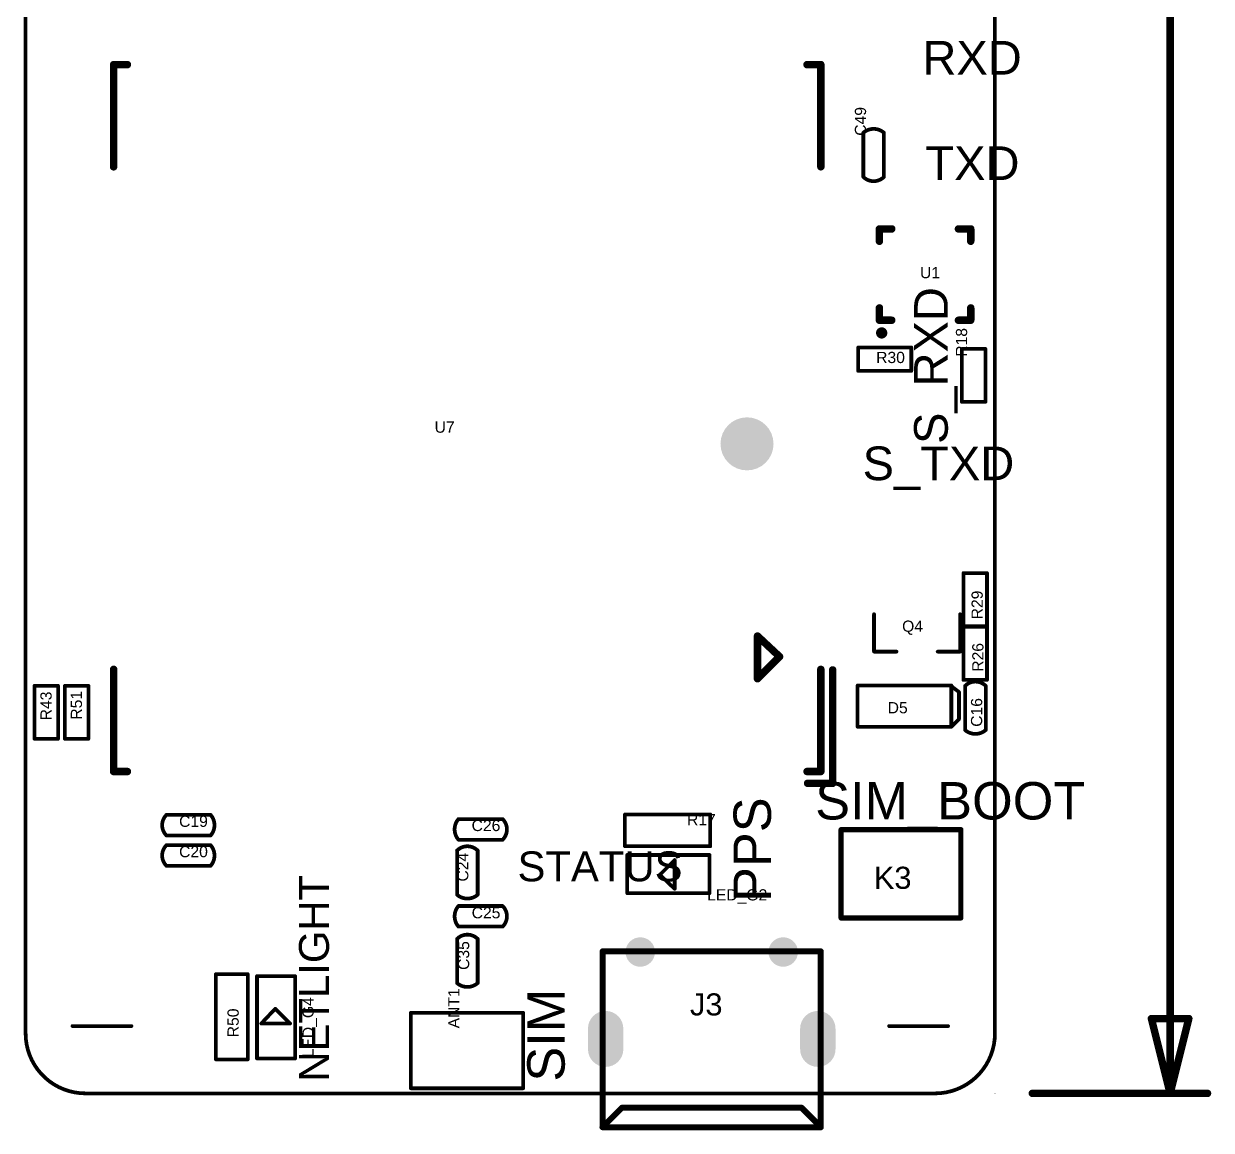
# Model space of a CAD drawing. Header units: millimetres. Extents: x 6 to 51, y 8 to 120.
# Drawn here: x 9.04 to 49.34, y 7.75 to 45.32 of the extents above; entities that cross this region are included whole.
import ezdxf

# ---------------------------------------------------------------- set-up
doc = ezdxf.new("R2010")
doc.units = ezdxf.units.MM
for name, color, linetype in [('KeepOutLayer', 6, 'Continuous'), ('MultiLayer', 9, 'Continuous'), ('PadHoleLayer', 156, 'Continuous'), ('TopOverlay', 2, 'Continuous')]:
    doc.layers.add(name, color=color, linetype=linetype)
doc.layers.get('0').off()
doc.styles.add('Arial', font='arial.ttf', dxfattribs={"height": 0.2})

# ---------------------------------------------------------------- blocks, each defined once
blk = doc.blocks.new('A7670C_LGA_3')
at = {"layer": 'TopOverlay', "const_width": 0.254}
for points in [[(-12.4, 12.4), (-12.4, 8.55)], [(-11.549, 12.4), (-12.4, 12.4)], [(-11.531, 12), (-12, 12)], [(-12, 12), (-12, 8.531)], [(12, 12), (11.531, 12)], [(12, 12), (12, 8.531)], [(-9.85, 8.85), (-10.051, 8.649)], [(-9.85, 8.85), (-9.85, 7.4)], [(-10.051, 8.649), (-10.599, 8.1)], [(-9.85, 7.4), (-10.599, 8.1)], [(-12, -8.531), (-12, -12)], [(12, -8.531), (12, -12)], [(-11.531, -12), (-12, -12)], [(12, -12), (11.531, -12)]]:
    blk.add_lwpolyline(points, dxfattribs=at)
at = {"layer": 'TopOverlay', "const_width": 0.127}
for points in [[(-12.464, 12.4, 1), (-12.337, 12.4, 1)], [(-12.464, 12.4, 1), (-12.337, 12.4, 1)], [(-11.613, 12.4, 1), (-11.486, 12.4, 1)], [(-12.063, 12, 1), (-11.936, 12, 1)], [(-12.063, 12, 1), (-11.936, 12, 1)], [(-11.595, 12, 1), (-11.468, 12, 1)], [(11.468, 12, 1), (11.595, 12, 1)], [(11.936, 12, 1), (12.063, 12, 1)], [(11.936, 12, 1), (12.063, 12, 1)], [(-9.913, 8.85, 1), (-9.786, 8.85, 1)], [(-9.913, 8.85, 1), (-9.786, 8.85, 1)], [(-12.464, 8.55, 1), (-12.337, 8.55, 1)], [(-12.063, 8.531, 1), (-11.936, 8.531, 1)], [(-10.114, 8.649, 1), (-9.987, 8.649, 1)], [(-10.114, 8.649, 1), (-9.987, 8.649, 1)], [(11.936, 8.531, 1), (12.063, 8.531, 1)], [(-10.663, 8.1, 1), (-10.536, 8.1, 1)], [(-10.663, 8.1, 1), (-10.536, 8.1, 1)], [(-9.913, 7.4, 1), (-9.786, 7.4, 1)], [(-9.913, 7.4, 1), (-9.786, 7.4, 1)], [(-12.063, -8.531, 1), (-11.936, -8.531, 1)], [(11.936, -8.531, 1), (12.063, -8.531, 1)], [(-12.063, -12, 1), (-11.936, -12, 1)], [(-12.063, -12, 1), (-11.936, -12, 1)], [(-11.595, -12, 1), (-11.468, -12, 1)], [(11.468, -12, 1), (11.595, -12, 1)], [(11.936, -12, 1), (12.063, -12, 1)], [(11.936, -12, 1), (12.063, -12, 1)]]:
    blk.add_lwpolyline(points, format="xyb", close=True, dxfattribs=at)
blk = doc.blocks.new('WQFN_20_L3_0_W3_0_P0_40_BL_EP_16')
at = {"layer": 'TopOverlay', "const_width": 0.254}
for points in [[(-1.55, 1.55), (-1.131, 1.55)], [(-1.55, 1.131), (-1.55, 1.55)], [(1.131, 1.55), (1.55, 1.55)], [(1.55, 1.131), (1.55, 1.55)], [(-1.55, -1.55), (-1.55, -1.131)], [(1.55, -1.55), (1.55, -1.131)], [(-1.55, -1.55), (-1.131, -1.55)], [(1.131, -1.55), (1.55, -1.55)]]:
    blk.add_lwpolyline(points, dxfattribs=at)
at = {"layer": 'TopOverlay'}
for points, const_width in [([(-1.614, 1.55, 1), (-1.487, 1.55, 1)], 0.127), ([(-1.614, 1.55, 1), (-1.487, 1.55, 1)], 0.127), ([(-1.195, 1.55, 1), (-1.068, 1.55, 1)], 0.127), ([(1.068, 1.55, 1), (1.195, 1.55, 1)], 0.127), ([(1.486, 1.55, 1), (1.613, 1.55, 1)], 0.127), ([(1.486, 1.55, 1), (1.613, 1.55, 1)], 0.127), ([(-1.614, 1.131, 1), (-1.487, 1.131, 1)], 0.127), ([(1.486, 1.131, 1), (1.613, 1.131, 1)], 0.127), ([(-1.614, -1.131, 1), (-1.487, -1.131, 1)], 0.127), ([(1.486, -1.131, 1), (1.613, -1.131, 1)], 0.127), ([(-1.614, -1.55, 1), (-1.487, -1.55, 1)], 0.127), ([(-1.614, -1.55, 1), (-1.487, -1.55, 1)], 0.127), ([(-1.195, -1.55, 1), (-1.068, -1.55, 1)], 0.127), ([(1.068, -1.55, 1), (1.195, -1.55, 1)], 0.127), ([(1.486, -1.55, 1), (1.613, -1.55, 1)], 0.127), ([(1.486, -1.55, 1), (1.613, -1.55, 1)], 0.127), ([(-1.382, -1.981, 1), (-1.565, -1.981, 1)], 0.2), ([(-1.615, -1.981, 1), (-1.515, -1.981, 1)], 0.1), ([(-1.432, -1.981, 1), (-1.332, -1.981, 1)], 0.1)]:
    blk.add_lwpolyline(points, format="xyb", close=True, dxfattribs=dict(at, const_width=const_width))
blk = doc.blocks.new('R0402_60')
at = {"layer": 'TopOverlay', "const_width": 0.127}
for points in [[(-0.898, -0.392), (-0.898, 0.408)], [(0.902, 0.408), (-0.898, 0.408)], [(0.902, -0.392), (0.902, 0.408)], [(0.902, -0.392), (-0.898, -0.392)]]:
    blk.add_lwpolyline(points, dxfattribs=at)
at = {"layer": 'TopOverlay', "const_width": 0.0635}
for points in [[(-0.93, 0.408, 1), (-0.867, 0.408, 1)], [(-0.93, 0.408, 1), (-0.867, 0.408, 1)], [(0.87, 0.408, 1), (0.933, 0.408, 1)], [(0.87, 0.408, 1), (0.933, 0.408, 1)], [(-0.93, -0.392, 1), (-0.867, -0.392, 1)], [(-0.93, -0.392, 1), (-0.867, -0.392, 1)], [(0.87, -0.392, 1), (0.933, -0.392, 1)], [(0.87, -0.392, 1), (0.933, -0.392, 1)]]:
    blk.add_lwpolyline(points, format="xyb", close=True, dxfattribs=at)
blk = doc.blocks.new('R0603_61')
at = {"layer": 'TopOverlay', "const_width": 0.127}
for points in [[(-1.435, -0.54), (-1.435, 0.54)], [(1.46, 0.54), (-1.435, 0.54)], [(1.46, -0.54), (1.46, 0.54)], [(1.46, -0.54), (-1.435, -0.54)]]:
    blk.add_lwpolyline(points, dxfattribs=at)
at = {"layer": 'TopOverlay', "const_width": 0.0635}
for points in [[(-1.467, 0.54, 1), (-1.403, 0.54, 1)], [(-1.467, 0.54, 1), (-1.403, 0.54, 1)], [(1.429, 0.54, 1), (1.492, 0.54, 1)], [(1.429, 0.54, 1), (1.492, 0.54, 1)], [(-1.467, -0.54, 1), (-1.403, -0.54, 1)], [(-1.467, -0.54, 1), (-1.403, -0.54, 1)], [(1.429, -0.54, 1), (1.492, -0.54, 1)], [(1.429, -0.54, 1), (1.492, -0.54, 1)]]:
    blk.add_lwpolyline(points, format="xyb", close=True, dxfattribs=at)
blk = doc.blocks.new('R0402_69')
at = {"layer": 'TopOverlay', "const_width": 0.127}
for points in [[(-0.898, -0.392), (-0.898, 0.408)], [(0.902, 0.408), (-0.898, 0.408)], [(0.902, -0.392), (0.902, 0.408)], [(0.902, -0.392), (-0.898, -0.392)]]:
    blk.add_lwpolyline(points, dxfattribs=at)
at = {"layer": 'TopOverlay', "const_width": 0.0635}
for points in [[(-0.93, 0.408, 1), (-0.867, 0.408, 1)], [(-0.93, 0.408, 1), (-0.867, 0.408, 1)], [(0.87, 0.408, 1), (0.933, 0.408, 1)], [(0.87, 0.408, 1), (0.933, 0.408, 1)], [(-0.93, -0.392, 1), (-0.867, -0.392, 1)], [(-0.93, -0.392, 1), (-0.867, -0.392, 1)], [(0.87, -0.392, 1), (0.933, -0.392, 1)], [(0.87, -0.392, 1), (0.933, -0.392, 1)]]:
    blk.add_lwpolyline(points, format="xyb", close=True, dxfattribs=at)
blk = doc.blocks.new('R0402_81')
at = {"layer": 'TopOverlay', "const_width": 0.127}
for points in [[(-0.898, -0.392), (-0.898, 0.408)], [(-0.898, 0.408), (0.902, 0.408)], [(0.902, -0.392), (0.902, 0.408)], [(-0.898, -0.392), (0.902, -0.392)]]:
    blk.add_lwpolyline(points, dxfattribs=at)
at = {"layer": 'TopOverlay', "const_width": 0.0635}
for points in [[(-0.93, 0.408, 1), (-0.867, 0.408, 1)], [(-0.93, 0.408, 1), (-0.867, 0.408, 1)], [(0.87, 0.408, 1), (0.933, 0.408, 1)], [(0.87, 0.408, 1), (0.933, 0.408, 1)], [(-0.93, -0.392, 1), (-0.867, -0.392, 1)], [(-0.93, -0.392, 1), (-0.867, -0.392, 1)], [(0.87, -0.392, 1), (0.933, -0.392, 1)], [(0.87, -0.392, 1), (0.933, -0.392, 1)]]:
    blk.add_lwpolyline(points, format="xyb", close=True, dxfattribs=at)
blk = doc.blocks.new('R0402_83')
at = {"layer": 'TopOverlay', "const_width": 0.127}
for points in [[(-0.898, 0.408), (-0.898, -0.392)], [(-0.898, 0.408), (0.902, 0.408)], [(0.902, 0.408), (0.902, -0.392)], [(-0.898, -0.392), (0.902, -0.392)]]:
    blk.add_lwpolyline(points, dxfattribs=at)
at = {"layer": 'TopOverlay', "const_width": 0.0635}
for points in [[(-0.93, 0.408, 1), (-0.867, 0.408, 1)], [(-0.93, 0.408, 1), (-0.867, 0.408, 1)], [(0.87, 0.408, 1), (0.933, 0.408, 1)], [(0.87, 0.408, 1), (0.933, 0.408, 1)], [(-0.93, -0.392, 1), (-0.867, -0.392, 1)], [(-0.93, -0.392, 1), (-0.867, -0.392, 1)], [(0.87, -0.392, 1), (0.933, -0.392, 1)], [(0.87, -0.392, 1), (0.933, -0.392, 1)]]:
    blk.add_lwpolyline(points, format="xyb", close=True, dxfattribs=at)
blk = doc.blocks.new('R0402_84')
at = {"layer": 'TopOverlay', "const_width": 0.127}
for points in [[(-0.898, 0.408), (-0.898, -0.392)], [(-0.898, 0.408), (0.902, 0.408)], [(0.902, 0.408), (0.902, -0.392)], [(-0.898, -0.392), (0.902, -0.392)]]:
    blk.add_lwpolyline(points, dxfattribs=at)
at = {"layer": 'TopOverlay', "const_width": 0.0635}
for points in [[(-0.93, 0.408, 1), (-0.867, 0.408, 1)], [(-0.93, 0.408, 1), (-0.867, 0.408, 1)], [(0.87, 0.408, 1), (0.933, 0.408, 1)], [(0.87, 0.408, 1), (0.933, 0.408, 1)], [(-0.93, -0.392, 1), (-0.867, -0.392, 1)], [(-0.93, -0.392, 1), (-0.867, -0.392, 1)], [(0.87, -0.392, 1), (0.933, -0.392, 1)], [(0.87, -0.392, 1), (0.933, -0.392, 1)]]:
    blk.add_lwpolyline(points, format="xyb", close=True, dxfattribs=at)
blk = doc.blocks.new('R0402_87')
at = {"layer": 'TopOverlay', "const_width": 0.127}
for points in [[(-0.898, 0.408), (-0.898, -0.392)], [(-0.898, 0.408), (0.902, 0.408)], [(0.902, 0.408), (0.902, -0.392)], [(-0.898, -0.392), (0.902, -0.392)]]:
    blk.add_lwpolyline(points, dxfattribs=at)
at = {"layer": 'TopOverlay', "const_width": 0.0635}
for points in [[(-0.93, 0.408, 1), (-0.867, 0.408, 1)], [(-0.93, 0.408, 1), (-0.867, 0.408, 1)], [(0.87, 0.408, 1), (0.933, 0.408, 1)], [(0.87, 0.408, 1), (0.933, 0.408, 1)], [(-0.93, -0.392, 1), (-0.867, -0.392, 1)], [(-0.93, -0.392, 1), (-0.867, -0.392, 1)], [(0.87, -0.392, 1), (0.933, -0.392, 1)], [(0.87, -0.392, 1), (0.933, -0.392, 1)]]:
    blk.add_lwpolyline(points, format="xyb", close=True, dxfattribs=at)
blk = doc.blocks.new('R0603_88')
at = {"layer": 'TopOverlay', "const_width": 0.127}
for points in [[(-1.435, -0.54), (-1.435, 0.54)], [(-1.435, 0.54), (1.46, 0.54)], [(1.46, -0.54), (1.46, 0.54)], [(-1.435, -0.54), (1.46, -0.54)]]:
    blk.add_lwpolyline(points, dxfattribs=at)
at = {"layer": 'TopOverlay', "const_width": 0.0635}
for points in [[(-1.467, 0.54, 1), (-1.403, 0.54, 1)], [(-1.467, 0.54, 1), (-1.403, 0.54, 1)], [(1.429, 0.54, 1), (1.492, 0.54, 1)], [(1.429, 0.54, 1), (1.492, 0.54, 1)], [(-1.467, -0.54, 1), (-1.403, -0.54, 1)], [(-1.467, -0.54, 1), (-1.403, -0.54, 1)], [(1.429, -0.54, 1), (1.492, -0.54, 1)], [(1.429, -0.54, 1), (1.492, -0.54, 1)]]:
    blk.add_lwpolyline(points, format="xyb", close=True, dxfattribs=at)
blk = doc.blocks.new('SOT_23_99')
at = {"layer": 'TopOverlay', "const_width": 0.127}
for points in [[(-0.6985, 1.2065), (-1.4605, 1.2065)], [(-1.4605, 1.2065), (-1.4605, -0.0635)], [(1.4605, 1.2065), (0.6985, 1.2065)], [(1.4605, 1.2065), (1.4605, -0.0635)]]:
    blk.add_lwpolyline(points, dxfattribs=at)
at = {"layer": 'TopOverlay', "const_width": 0.0635}
for points in [[(-1.49225, 1.2065, 1), (-1.42875, 1.2065, 1)], [(-1.49225, 1.2065, 1), (-1.42875, 1.2065, 1)], [(-0.73025, 1.2065, 1), (-0.66675, 1.2065, 1)], [(0.66675, 1.2065, 1), (0.73025, 1.2065, 1)], [(1.42875, 1.2065, 1), (1.49225, 1.2065, 1)], [(1.42875, 1.2065, 1), (1.49225, 1.2065, 1)], [(-1.49225, -0.0635, 1), (-1.42875, -0.0635, 1)], [(1.42875, -0.0635, 1), (1.49225, -0.0635, 1)]]:
    blk.add_lwpolyline(points, format="xyb", close=True, dxfattribs=at)
blk = doc.blocks.new('18650_BATTERY_B_100')
at = {"layer": 'MultiLayer'}
h = blk.add_hatch(color=9, dxfattribs=at)
edge = h.paths.add_edge_path()
edge.add_arc((-2.8, -2.8), 0.9, 0, 360)
at = {"layer": 'PadHoleLayer'}
h = blk.add_hatch(color=156, dxfattribs=at)
edge = h.paths.add_edge_path()
edge.add_arc((-2.8, -2.8), 0.9, 0, 360)
blk = doc.blocks.new('LED0603_103')
at = {"layer": 'TopOverlay', "const_width": 0.127}
for points in [[(-1.397, 0.6604), (1.397, 0.6604)], [(-1.397, 0.6604), (-1.397, -0.635)], [(-0.21209, 0.51308), (-0.21209, -0.46482)], [(-0.209804, 0.513334), (0.291465, 0.038735)], [(1.397, 0.6604), (1.397, -0.635)], [(0.291465, 0.038735), (-0.21209, -0.46482)], [(-1.397, -0.635), (1.397, -0.635)]]:
    blk.add_lwpolyline(points, dxfattribs=at)
at = {"layer": 'TopOverlay', "const_width": 0.0635}
for points in [[(-1.42875, 0.6604, 1), (-1.36525, 0.6604, 1)], [(-1.42875, 0.6604, 1), (-1.36525, 0.6604, 1)], [(-0.24384, 0.51308, 1), (-0.18034, 0.51308, 1)], [(-0.241554, 0.513334, 1), (-0.178054, 0.513334, 1)], [(1.36525, 0.6604, 1), (1.42875, 0.6604, 1)], [(1.36525, 0.6604, 1), (1.42875, 0.6604, 1)], [(0.259715, 0.038735, 1), (0.323215, 0.038735, 1)], [(0.259715, 0.038735, 1), (0.323215, 0.038735, 1)], [(-0.24384, -0.46482, 1), (-0.18034, -0.46482, 1)], [(-0.24384, -0.46482, 1), (-0.18034, -0.46482, 1)], [(-1.42875, -0.635, 1), (-1.36525, -0.635, 1)], [(-1.42875, -0.635, 1), (-1.36525, -0.635, 1)], [(1.36525, -0.635, 1), (1.42875, -0.635, 1)], [(1.36525, -0.635, 1), (1.42875, -0.635, 1)]]:
    blk.add_lwpolyline(points, format="xyb", close=True, dxfattribs=at)
blk = doc.blocks.new('LED0603_105')
at = {"layer": 'TopOverlay', "const_width": 0.127}
for points in [[(1.397, 0.6604), (-1.397, 0.6604)], [(-1.397, 0.6604), (-1.397, -0.635)], [(-0.21209, 0.51308), (-0.21209, -0.46482)], [(0.291465, 0.038735), (-0.209804, 0.513334)], [(1.397, 0.6604), (1.397, -0.635)], [(0.291465, 0.038735), (-0.21209, -0.46482)], [(1.397, -0.635), (-1.397, -0.635)]]:
    blk.add_lwpolyline(points, dxfattribs=at)
at = {"layer": 'TopOverlay', "const_width": 0.0635}
for points in [[(-1.42875, 0.6604, 1), (-1.36525, 0.6604, 1)], [(-1.42875, 0.6604, 1), (-1.36525, 0.6604, 1)], [(-0.24384, 0.51308, 1), (-0.18034, 0.51308, 1)], [(-0.241554, 0.513334, 1), (-0.178054, 0.513334, 1)], [(1.36525, 0.6604, 1), (1.42875, 0.6604, 1)], [(1.36525, 0.6604, 1), (1.42875, 0.6604, 1)], [(0.259715, 0.038735, 1), (0.323215, 0.038735, 1)], [(0.259715, 0.038735, 1), (0.323215, 0.038735, 1)], [(-0.24384, -0.46482, 1), (-0.18034, -0.46482, 1)], [(-0.24384, -0.46482, 1), (-0.18034, -0.46482, 1)], [(-1.42875, -0.635, 1), (-1.36525, -0.635, 1)], [(-1.42875, -0.635, 1), (-1.36525, -0.635, 1)], [(1.36525, -0.635, 1), (1.42875, -0.635, 1)], [(1.36525, -0.635, 1), (1.42875, -0.635, 1)]]:
    blk.add_lwpolyline(points, format="xyb", close=True, dxfattribs=at)
blk = doc.blocks.new('TS_018_108')
at = {"layer": 'TopOverlay', "const_width": 0.178}
for points in [[(4.064, 1.5), (0, 1.5)], [(0, 1.5), (0, -1.5)], [(4.064, 1.5), (4.064, -1.5)], [(4.064, -1.5), (0, -1.5)]]:
    blk.add_lwpolyline(points, dxfattribs=at)
at = {"layer": 'TopOverlay', "const_width": 0.0889}
for points in [[(-0.044, 1.5, 1), (0.044, 1.5, 1)], [(-0.044, 1.5, 1), (0.044, 1.5, 1)], [(4.02, 1.5, 1), (4.108, 1.5, 1)], [(4.02, 1.5, 1), (4.108, 1.5, 1)], [(-0.044, -1.5, 1), (0.044, -1.5, 1)], [(-0.044, -1.5, 1), (0.044, -1.5, 1)], [(4.02, -1.5, 1), (4.108, -1.5, 1)], [(4.02, -1.5, 1), (4.108, -1.5, 1)]]:
    blk.add_lwpolyline(points, format="xyb", close=True, dxfattribs=at)
blk = doc.blocks.new('USB_MICRO_DIP_111')
at = {"layer": 'MultiLayer'}
h = blk.add_hatch(color=9, dxfattribs=at)
edge = h.paths.add_edge_path()
edge.add_arc((-2.425, 2.95), 0.5, 0, 360)
h = blk.add_hatch(color=9, dxfattribs=at)
edge = h.paths.add_edge_path()
edge.add_arc((2.425, 2.95), 0.5, 0, 360)
h = blk.add_hatch(color=9, dxfattribs=at)
edge = h.paths.add_edge_path()
edge.add_arc((-3.6, -0.35), 0.6, 180, 360)
edge.add_line((-3, -0.35), (-3, 0.35))
edge.add_arc((-3.6, 0.35), 0.6, 0, 180)
edge.add_line((-4.2, 0.35), (-4.2, -0.35))
h = blk.add_hatch(color=9, dxfattribs=at)
edge = h.paths.add_edge_path()
edge.add_arc((3.6, -0.35), 0.6, 180, 360)
edge.add_line((4.2, -0.35), (4.2, 0.35))
edge.add_arc((3.6, 0.35), 0.6, 0, 180)
edge.add_line((3, 0.35), (3, -0.35))
at = {"layer": 'PadHoleLayer'}
h = blk.add_hatch(color=156, dxfattribs=at)
edge = h.paths.add_edge_path()
edge.add_arc((-2.425, 2.95), 0.35, 0, 360)
h = blk.add_hatch(color=156, dxfattribs=at)
edge = h.paths.add_edge_path()
edge.add_arc((2.425, 2.95), 0.35, 0, 360)
h = blk.add_hatch(color=156, dxfattribs=at)
edge = h.paths.add_edge_path()
edge.add_arc((-3.6, -0.35), 0.25, 180, 360)
edge.add_line((-3.35, -0.35), (-3.35, 0.35))
edge.add_arc((-3.6, 0.35), 0.25, 0, 180)
edge.add_line((-3.85, 0.35), (-3.85, -0.35))
h = blk.add_hatch(color=156, dxfattribs=at)
edge = h.paths.add_edge_path()
edge.add_arc((3.6, -0.35), 0.25, 180, 360)
edge.add_line((3.85, -0.35), (3.85, 0.35))
edge.add_arc((3.6, 0.35), 0.25, 0, 180)
edge.add_line((3.35, 0.35), (3.35, -0.35))
at = {"layer": 'TopOverlay', "const_width": 0.203}
for points in [[(-3.7, 2.972), (3.7, 2.972)], [(-3.7, -3), (-3.7, 2.972)], [(3.7, -3), (3.7, 2.972)], [(-3.708, -2.997), (-3.048, -2.337)], [(-3.048, -2.337), (3.048, -2.337)], [(3.048, -2.337), (3.683, -2.972)], [(-3.708, -2.997), (3.683, -2.997)], [(-3.7, -3), (3.7, -3)], [(3.683, -2.997), (3.683, -2.972)]]:
    blk.add_lwpolyline(points, dxfattribs=at)
at = {"layer": 'TopOverlay', "const_width": 0.102}
for points in [[(-3.751, 2.972, 1), (-3.649, 2.972, 1)], [(-3.751, 2.972, 1), (-3.649, 2.972, 1)], [(3.649, 2.972, 1), (3.751, 2.972, 1)], [(3.649, 2.972, 1), (3.751, 2.972, 1)], [(-3.099, -2.337, 1), (-2.997, -2.337, 1)], [(-3.099, -2.337, 1), (-2.997, -2.337, 1)], [(2.997, -2.337, 1), (3.099, -2.337, 1)], [(2.997, -2.337, 1), (3.099, -2.337, 1)], [(-3.759, -2.997, 1), (-3.658, -2.997, 1)], [(-3.759, -2.997, 1), (-3.658, -2.997, 1)], [(-3.751, -3, 1), (-3.649, -3, 1)], [(-3.751, -3, 1), (-3.649, -3, 1)], [(3.632, -2.972, 1), (3.734, -2.972, 1)], [(3.632, -2.972, 1), (3.734, -2.972, 1)], [(3.632, -2.997, 1), (3.734, -2.997, 1)], [(3.632, -2.997, 1), (3.734, -2.997, 1)], [(3.649, -3, 1), (3.751, -3, 1)], [(3.649, -3, 1), (3.751, -3, 1)]]:
    blk.add_lwpolyline(points, format="xyb", close=True, dxfattribs=at)
blk = doc.blocks.new('SOD323_127')
at = {"layer": 'TopOverlay', "const_width": 0.127}
for points in [[(-1.612, -0.709), (-1.612, 0.691)], [(-1.612, 0.691), (1.538, 0.691)], [(1.538, 0.691), (1.828, 0.471)], [(1.568, -0.699), (1.568, 0.693)], [(1.828, -0.449), (1.828, 0.471)], [(1.568, -0.709), (1.828, -0.449)], [(-1.612, -0.709), (1.568, -0.709)]]:
    blk.add_lwpolyline(points, dxfattribs=at)
at = {"layer": 'TopOverlay', "const_width": 0.0635}
for points in [[(-1.644, 0.691, 1), (-1.58, 0.691, 1)], [(-1.644, 0.691, 1), (-1.58, 0.691, 1)], [(1.506, 0.691, 1), (1.57, 0.691, 1)], [(1.506, 0.691, 1), (1.57, 0.691, 1)], [(1.536, 0.693, 1), (1.6, 0.693, 1)], [(1.796, 0.471, 1), (1.86, 0.471, 1)], [(1.796, 0.471, 1), (1.86, 0.471, 1)], [(1.796, -0.449, 1), (1.86, -0.449, 1)], [(1.796, -0.449, 1), (1.86, -0.449, 1)], [(-1.644, -0.709, 1), (-1.58, -0.709, 1)], [(-1.644, -0.709, 1), (-1.58, -0.709, 1)], [(1.536, -0.699, 1), (1.6, -0.699, 1)], [(1.536, -0.709, 1), (1.6, -0.709, 1)], [(1.536, -0.709, 1), (1.6, -0.709, 1)]]:
    blk.add_lwpolyline(points, format="xyb", close=True, dxfattribs=at)
blk = doc.blocks.new('C0402_136')
at = {"layer": 'TopOverlay', "const_width": 0.127}
for points in [[(-0.745, -0.347, -0.373387), (-0.745, 0.353)], [(0.755, 0.353, -0.414214), (0.755, -0.347)]]:
    blk.add_lwpolyline(points, format="xyb", dxfattribs=at)
for points in [[(-0.745, 0.353), (0.755, 0.353)], [(-0.745, -0.347), (0.755, -0.347)]]:
    blk.add_lwpolyline(points, dxfattribs=at)
at = {"layer": 'TopOverlay', "const_width": 0.0635}
for points in [[(-0.777, 0.353, 1), (-0.714, 0.353, 1)], [(-0.777, 0.353, 1), (-0.714, 0.353, 1)], [(0.723, 0.353, 1), (0.787, 0.353, 1)], [(0.723, 0.353, 1), (0.787, 0.353, 1)], [(-0.777, -0.347, 1), (-0.713, -0.347, 1)], [(-0.777, -0.347, 1), (-0.713, -0.347, 1)], [(0.723, -0.347, 1), (0.787, -0.347, 1)], [(0.723, -0.347, 1), (0.787, -0.347, 1)]]:
    blk.add_lwpolyline(points, format="xyb", close=True, dxfattribs=at)
blk = doc.blocks.new('C0402_151')
at = {"layer": 'TopOverlay', "const_width": 0.127}
for points in [[(-0.745, -0.347, -0.373387), (-0.745, 0.353)], [(0.755, 0.353, -0.414214), (0.755, -0.347)]]:
    blk.add_lwpolyline(points, format="xyb", dxfattribs=at)
for points in [[(0.755, 0.353), (-0.745, 0.353)], [(0.755, -0.347), (-0.745, -0.347)]]:
    blk.add_lwpolyline(points, dxfattribs=at)
at = {"layer": 'TopOverlay', "const_width": 0.0635}
for points in [[(-0.777, 0.353, 1), (-0.714, 0.353, 1)], [(-0.777, 0.353, 1), (-0.714, 0.353, 1)], [(0.723, 0.353, 1), (0.787, 0.353, 1)], [(0.723, 0.353, 1), (0.787, 0.353, 1)], [(-0.777, -0.347, 1), (-0.713, -0.347, 1)], [(-0.777, -0.347, 1), (-0.713, -0.347, 1)], [(0.723, -0.347, 1), (0.787, -0.347, 1)], [(0.723, -0.347, 1), (0.787, -0.347, 1)]]:
    blk.add_lwpolyline(points, format="xyb", close=True, dxfattribs=at)
blk = doc.blocks.new('C0402_161')
at = {"layer": 'TopOverlay', "const_width": 0.127}
for points in [[(-0.745, -0.347, -0.373387), (-0.745, 0.353)], [(0.755, 0.353, -0.414214), (0.755, -0.347)]]:
    blk.add_lwpolyline(points, format="xyb", dxfattribs=at)
for points in [[(-0.745, 0.353), (0.755, 0.353)], [(-0.745, -0.347), (0.755, -0.347)]]:
    blk.add_lwpolyline(points, dxfattribs=at)
at = {"layer": 'TopOverlay', "const_width": 0.0635}
for points in [[(-0.777, 0.353, 1), (-0.714, 0.353, 1)], [(-0.777, 0.353, 1), (-0.714, 0.353, 1)], [(0.723, 0.353, 1), (0.787, 0.353, 1)], [(0.723, 0.353, 1), (0.787, 0.353, 1)], [(-0.777, -0.347, 1), (-0.713, -0.347, 1)], [(-0.777, -0.347, 1), (-0.713, -0.347, 1)], [(0.723, -0.347, 1), (0.787, -0.347, 1)], [(0.723, -0.347, 1), (0.787, -0.347, 1)]]:
    blk.add_lwpolyline(points, format="xyb", close=True, dxfattribs=at)
blk = doc.blocks.new('C0402_162')
at = {"layer": 'TopOverlay', "const_width": 0.127}
for points in [[(-0.745, -0.347, -0.373387), (-0.745, 0.353)], [(0.755, 0.353, -0.414214), (0.755, -0.347)]]:
    blk.add_lwpolyline(points, format="xyb", dxfattribs=at)
for points in [[(-0.745, 0.353), (0.755, 0.353)], [(-0.745, -0.347), (0.755, -0.347)]]:
    blk.add_lwpolyline(points, dxfattribs=at)
at = {"layer": 'TopOverlay', "const_width": 0.0635}
for points in [[(-0.777, 0.353, 1), (-0.714, 0.353, 1)], [(-0.777, 0.353, 1), (-0.714, 0.353, 1)], [(0.723, 0.353, 1), (0.787, 0.353, 1)], [(0.723, 0.353, 1), (0.787, 0.353, 1)], [(-0.777, -0.347, 1), (-0.713, -0.347, 1)], [(-0.777, -0.347, 1), (-0.713, -0.347, 1)], [(0.723, -0.347, 1), (0.787, -0.347, 1)], [(0.723, -0.347, 1), (0.787, -0.347, 1)]]:
    blk.add_lwpolyline(points, format="xyb", close=True, dxfattribs=at)
blk = doc.blocks.new('C0402_163')
at = {"layer": 'TopOverlay', "const_width": 0.127}
for points in [[(-0.745, -0.347, -0.373387), (-0.745, 0.353)], [(0.755, 0.353, -0.414214), (0.755, -0.347)]]:
    blk.add_lwpolyline(points, format="xyb", dxfattribs=at)
for points in [[(0.755, 0.353), (-0.745, 0.353)], [(0.755, -0.347), (-0.745, -0.347)]]:
    blk.add_lwpolyline(points, dxfattribs=at)
at = {"layer": 'TopOverlay', "const_width": 0.0635}
for points in [[(-0.777, 0.353, 1), (-0.714, 0.353, 1)], [(-0.777, 0.353, 1), (-0.714, 0.353, 1)], [(0.723, 0.353, 1), (0.787, 0.353, 1)], [(0.723, 0.353, 1), (0.787, 0.353, 1)], [(-0.777, -0.347, 1), (-0.713, -0.347, 1)], [(-0.777, -0.347, 1), (-0.713, -0.347, 1)], [(0.723, -0.347, 1), (0.787, -0.347, 1)], [(0.723, -0.347, 1), (0.787, -0.347, 1)]]:
    blk.add_lwpolyline(points, format="xyb", close=True, dxfattribs=at)
blk = doc.blocks.new('C0402_167')
at = {"layer": 'TopOverlay', "const_width": 0.127}
for points in [[(-0.745, -0.347, -0.373387), (-0.745, 0.353)], [(0.755, 0.353, -0.414214), (0.755, -0.347)]]:
    blk.add_lwpolyline(points, format="xyb", dxfattribs=at)
for points in [[(0.755, 0.353), (-0.745, 0.353)], [(0.755, -0.347), (-0.745, -0.347)]]:
    blk.add_lwpolyline(points, dxfattribs=at)
at = {"layer": 'TopOverlay', "const_width": 0.0635}
for points in [[(-0.777, 0.353, 1), (-0.714, 0.353, 1)], [(-0.777, 0.353, 1), (-0.714, 0.353, 1)], [(0.723, 0.353, 1), (0.787, 0.353, 1)], [(0.723, 0.353, 1), (0.787, 0.353, 1)], [(-0.777, -0.347, 1), (-0.713, -0.347, 1)], [(-0.777, -0.347, 1), (-0.713, -0.347, 1)], [(0.723, -0.347, 1), (0.787, -0.347, 1)], [(0.723, -0.347, 1), (0.787, -0.347, 1)]]:
    blk.add_lwpolyline(points, format="xyb", close=True, dxfattribs=at)
blk = doc.blocks.new('C0402_169')
at = {"layer": 'TopOverlay', "const_width": 0.127}
for points in [[(-0.745, -0.347, -0.373387), (-0.745, 0.353)], [(0.755, 0.353, -0.414214), (0.755, -0.347)]]:
    blk.add_lwpolyline(points, format="xyb", dxfattribs=at)
for points in [[(0.755, 0.353), (-0.745, 0.353)], [(0.755, -0.347), (-0.745, -0.347)]]:
    blk.add_lwpolyline(points, dxfattribs=at)
at = {"layer": 'TopOverlay', "const_width": 0.0635}
for points in [[(-0.777, 0.353, 1), (-0.714, 0.353, 1)], [(-0.777, 0.353, 1), (-0.714, 0.353, 1)], [(0.723, 0.353, 1), (0.787, 0.353, 1)], [(0.723, 0.353, 1), (0.787, 0.353, 1)], [(-0.777, -0.347, 1), (-0.713, -0.347, 1)], [(-0.777, -0.347, 1), (-0.713, -0.347, 1)], [(0.723, -0.347, 1), (0.787, -0.347, 1)], [(0.723, -0.347, 1), (0.787, -0.347, 1)]]:
    blk.add_lwpolyline(points, format="xyb", close=True, dxfattribs=at)
blk = doc.blocks.new('C0402_172')
at = {"layer": 'TopOverlay', "const_width": 0.127}
for points in [[(-0.745, -0.347, -0.373387), (-0.745, 0.353)], [(0.755, 0.353, -0.414214), (0.755, -0.347)]]:
    blk.add_lwpolyline(points, format="xyb", dxfattribs=at)
for points in [[(0.755, 0.353), (-0.745, 0.353)], [(0.755, -0.347), (-0.745, -0.347)]]:
    blk.add_lwpolyline(points, dxfattribs=at)
at = {"layer": 'TopOverlay', "const_width": 0.0635}
for points in [[(-0.777, 0.353, 1), (-0.714, 0.353, 1)], [(-0.777, 0.353, 1), (-0.714, 0.353, 1)], [(0.723, 0.353, 1), (0.787, 0.353, 1)], [(0.723, 0.353, 1), (0.787, 0.353, 1)], [(-0.777, -0.347, 1), (-0.713, -0.347, 1)], [(-0.777, -0.347, 1), (-0.713, -0.347, 1)], [(0.723, -0.347, 1), (0.787, -0.347, 1)], [(0.723, -0.347, 1), (0.787, -0.347, 1)]]:
    blk.add_lwpolyline(points, format="xyb", close=True, dxfattribs=at)
blk = doc.blocks.new('ANT_JACK_181')
at = {"layer": 'TopOverlay', "const_width": 0.127}
for points in [[(1.8034, 3.2004), (-0.762, 3.2004)], [(-0.762, -0.6096), (-0.762, 3.2004)], [(1.8034, -0.6096), (1.8034, 3.2004)], [(1.8034, -0.6096), (-0.762, -0.6096)]]:
    blk.add_lwpolyline(points, dxfattribs=at)
at = {"layer": 'TopOverlay', "const_width": 0.0635}
for points in [[(-0.79375, 3.2004, 1), (-0.73025, 3.2004, 1)], [(-0.79375, 3.2004, 1), (-0.73025, 3.2004, 1)], [(1.77165, 3.2004, 1), (1.83515, 3.2004, 1)], [(1.77165, 3.2004, 1), (1.83515, 3.2004, 1)], [(-0.79375, -0.6096, 1), (-0.73025, -0.6096, 1)], [(-0.79375, -0.6096, 1), (-0.73025, -0.6096, 1)], [(1.77165, -0.6096, 1), (1.83515, -0.6096, 1)], [(1.77165, -0.6096, 1), (1.83515, -0.6096, 1)]]:
    blk.add_lwpolyline(points, format="xyb", close=True, dxfattribs=at)

msp = doc.modelspace()

# ---------------------------------------------------------------- linework, layer by layer
at = {"layer": 'KeepOutLayer', "const_width": 0.127}
for points in [[(9.107, 11.032), (9.107, 117.503)], [(42, 11.032), (42, 117.522)], [(10.698, 11.286), (12.698, 11.286)], [(38.409, 11.286), (40.409, 11.286)], [(11.139, 9), (39.968, 9)]]:
    msp.add_lwpolyline(points, dxfattribs=at)
at = {"layer": 'KeepOutLayer', "const_width": 0.0635}
for points in [[(10.666, 11.286, 1), (10.73, 11.286, 1)], [(12.666, 11.286, 1), (12.73, 11.286, 1)], [(38.377, 11.286, 1), (38.441, 11.286, 1)], [(40.377, 11.286, 1), (40.441, 11.286, 1)], [(9.075, 11.032, 1), (9.139, 11.032, 1)], [(9.075, 11.032, 1), (9.139, 11.032, 1)], [(41.968, 11.032, 1), (42.032, 11.032, 1)], [(41.968, 11.032, 1), (42.032, 11.032, 1)], [(11.107, 9, 1), (11.171, 9, 1)], [(11.107, 9, 1), (11.171, 9, 1)], [(39.936, 9, 1), (40, 9, 1)], [(39.936, 9, 1), (40, 9, 1)]]:
    msp.add_lwpolyline(points, format="xyb", close=True, dxfattribs=at)
at = {"layer": 'KeepOutLayer', "const_width": 0.127}
for points in [[(11.139, 9, -0.414214), (9.107, 11.032)], [(42, 11.032, -0.414214), (39.968, 9)]]:
    msp.add_lwpolyline(points, format="xyb", dxfattribs=at)
at = {"layer": 'MultiLayer'}
for points, const_width in [([(47.944, 9), (47.944, 62.556)], 0.254), ([(47.309, 11.54), (48.579, 11.54)], 0.254), ([(47.309, 11.54), (47.944, 9)], 0.254), ([(47.944, 9), (48.579, 11.54)], 0.254), ([(42, 9), (42.001, 9)], 0.0254), ([(43.27, 9), (49.214, 9)], 0.254)]:
    msp.add_lwpolyline(points, dxfattribs=dict(at, const_width=const_width))
for points, const_width in [([(47.245, 11.54, 1), (47.372, 11.54, 1)], 0.127), ([(47.245, 11.54, 1), (47.372, 11.54, 1)], 0.127), ([(48.515, 11.54, 1), (48.642, 11.54, 1)], 0.127), ([(48.515, 11.54, 1), (48.642, 11.54, 1)], 0.127), ([(41.994, 9, 1), (42.006, 9, 1)], 0.0127), ([(41.994, 9, 1), (42.007, 9, 1)], 0.0127), ([(43.206, 9, 1), (43.333, 9, 1)], 0.127), ([(47.88, 9, 1), (48.007, 9, 1)], 0.127), ([(47.88, 9, 1), (48.007, 9, 1)], 0.127), ([(47.88, 9, 1), (48.007, 9, 1)], 0.127), ([(49.15, 9, 1), (49.277, 9, 1)], 0.127)]:
    msp.add_lwpolyline(points, format="xyb", close=True, dxfattribs=dict(at, const_width=const_width))

# ---------------------------------------------------------------- block references
for name, p, rotation in [('A7670C_LGA_3', (24.093, 31.928), 180), ('C0402_136', (37.881, 40.871), 270), ('R0402_87', (41.285, 33.375), 90), ('18650_BATTERY_B_100', (36.387, 28.253), 270), ('R0402_83', (41.34, 25.764), 90), ('SOT_23_99', (39.358, 25.205), 180), ('R0402_84', (41.34, 23.935), 90), ('C0402_172', (41.34, 22.081), 90), ('R0402_69', (9.8, 21.94), 270), ('R0402_60', (10.83, 21.94), 270), ('C0402_169', (14.64, 18.11), 180), ('TS_018_108', (40.843, 16.456), 180), ('C0402_167', (14.64, 17.08), 180), ('C0402_163', (24.1, 16.49), 90), ('LED0603_105', (30.92, 16.46), 180), ('C0402_151', (24.1, 13.49), 90), ('R0603_61', (16.104, 11.614), 270), ('LED0603_103', (17.618, 11.584), 90), ('ANT_JACK_181', (22.79, 10.976), 270)]:
    msp.add_blockref(name, p, dxfattribs=dict(rotation=rotation))
for name, p in [('WQFN_20_L3_0_W3_0_P0_40_BL_EP_16', (39.63, 36.8)), ('R0402_81', (38.26, 33.92)), ('SOD323_127', (38.952, 22.157)), ('C0402_161', (24.54, 17.96)), ('R0603_88', (30.88, 17.93)), ('C0402_162', (24.54, 15.01)), ('USB_MICRO_DIP_111', (32.39, 10.85))]:
    msp.add_blockref(name, p)

# ---------------------------------------------------------------- texts
at = {"layer": 'TopOverlay', "style": 'Arial'}
for s, height, p in [('RXD', 1.143, (39.54, 43.59)), ('TXD', 1.143, (39.64, 40.01)), ('U1', 0.381, (39.457, 36.676)), ('R30', 0.381, (37.969, 33.796)), ('U7', 0.381, (22.985, 31.431)), ('S_TXD', 1.143, (37.51, 29.82)), ('Q4', 0.381, (38.85, 24.672)), ('D5', 0.381, (38.36, 21.904)), ('SIM_BOOT', 1.27, (35.9, 18.3)), ('C19', 0.381, (14.315, 18.048)), ('C26', 0.381, (24.241, 17.906)), ('R17', 0.381, (31.55, 18.104)), ('C20', 0.381, (14.315, 17.018)), ('STATUS', 1.016, (25.8, 16.2)), ('K3', 0.75, (37.888, 15.945)), ('LED_G2', 0.381, (32.233, 15.551)), ('C25', 0.381, (24.243, 14.944)), ('J3', 0.75, (31.65, 11.646))]:
    msp.add_text(s, height=height, dxfattribs=at).set_placement(p)
for s, height, p in [('C49', 0.381, (37.627, 41.513)), ('S_RXD', 1.143, (40.4, 31.05)), ('R18', 0.381, (41.057, 34.01)), ('R29', 0.381, (41.586, 25.094)), ('R26', 0.381, (41.611, 23.316)), ('R43', 0.381, (9.99, 21.666)), ('R51', 0.381, (11.02, 21.689)), ('C16', 0.381, (41.568, 21.446)), ('PPS', 1.27, (34.4, 15.5)), ('C24', 0.381, (24.131, 16.192)), ('NETLIGHT', 1.016, (19.4, 9.4)), ('C35', 0.381, (24.159, 13.192)), ('ANT1', 0.381, (23.827, 11.208)), ('LED_G4', 0.381, (18.883, 10.224)), ('SIM', 1.27, (27.4, 9.4)), ('R50', 0.381, (16.338, 10.906))]:
    msp.add_text(s, height=height, rotation=90, dxfattribs=at).set_placement(p)

doc.saveas('drawing.dxf')
